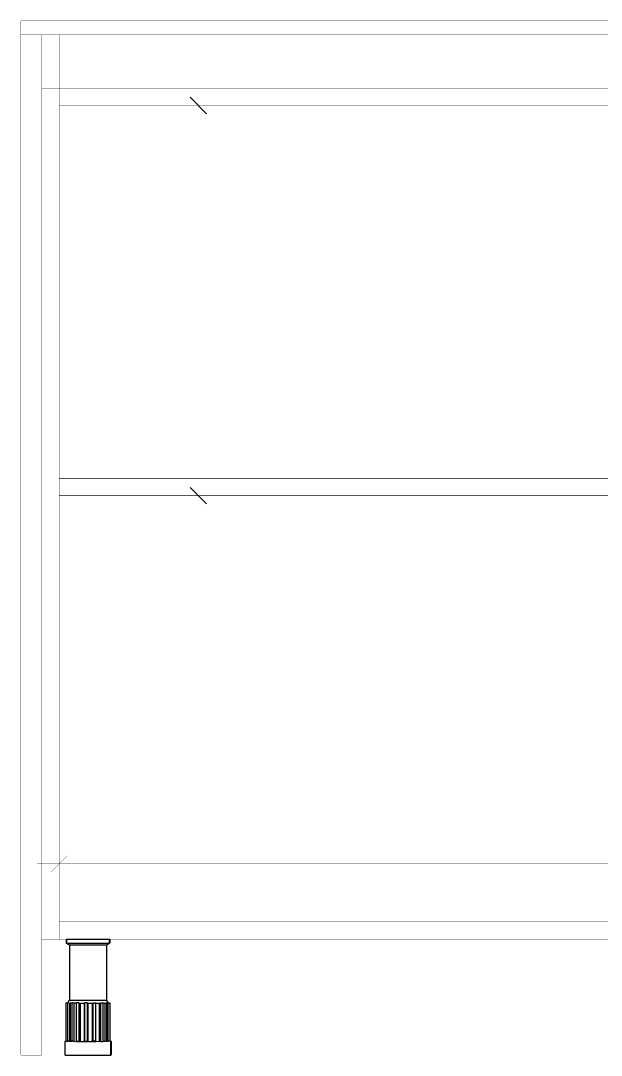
# Model space of a CAD drawing. Extents: x 0 to 840, y 0 to 273.
# Drawn here: x 62.03 to 81.64, y 30.44 to 65.39 of the extents above; entities that cross this region are included whole.
import ezdxf

# ---------------------------------------------------------------- set-up
doc = ezdxf.new("R2010")
doc.units = 0
for name, color, linetype in [('DS-定制五金', 7, 'CONTINUOUS'), ('DS-定制台面', 7, 'CONTINUOUS'), ('DS-定制柜体', 7, 'CONTINUOUS'), ('SH-尺寸标注', 7, 'CONTINUOUS')]:
    doc.layers.add(name, color=color, linetype=linetype)

msp = doc.modelspace()

# ---------------------------------------------------------------- linework, layer by layer
at = {"layer": 'DS-定制五金', "color": 7}
for points in [[(64.94, 34.148), (64.924, 34.16), (63.692, 34.16), (63.684, 34.152), (63.676, 34.164), (63.64, 34.184), (63.636, 34.187), (63.596, 34.215), (63.592, 34.219), (63.588, 34.215), (63.58, 34.215), (63.58, 34.36), (65.024, 34.36), (65.028, 34.356)], [(64.94, 34.148), (64.924, 34.16), (63.692, 34.16), (63.684, 34.152), (63.676, 34.164), (63.64, 34.184), (63.636, 34.187), (63.596, 34.215), (63.592, 34.219), (63.588, 34.215), (63.58, 34.215), (63.58, 34.36), (65.024, 34.36), (65.028, 34.356)], [(65.044, 34.352), (65.044, 34.235), (65.036, 34.227), (65.031, 34.224), (65.02, 34.217), (63.596, 34.215), (63.592, 34.219), (63.592, 34.36)], [(65.044, 34.352), (65.044, 34.235), (65.036, 34.227), (65.031, 34.224), (65.02, 34.217), (63.596, 34.215), (63.592, 34.219), (63.592, 34.36)], [(65.036, 34.227), (65.028, 34.356), (65.028, 34.356), (65.029, 34.357), (65.03, 34.357), (65.03, 34.357), (65.031, 34.357), (65.031, 34.357), (65.032, 34.357), (65.033, 34.357), (65.033, 34.357), (65.034, 34.357), (65.035, 34.357), (65.035, 34.357), (65.036, 34.357), (65.036, 34.357), (65.037, 34.357), (65.038, 34.357), (65.038, 34.356), (65.039, 34.356), (65.039, 34.356), (65.04, 34.356), (65.041, 34.355), (65.041, 34.355), (65.042, 34.354), (65.042, 34.354), (65.042, 34.354), (65.043, 34.353), (65.043, 34.353), (65.044, 34.352)], [(65.036, 34.227), (65.028, 34.356), (65.028, 34.356), (65.029, 34.357), (65.03, 34.357), (65.03, 34.357), (65.031, 34.357), (65.031, 34.357), (65.032, 34.357), (65.033, 34.357), (65.033, 34.357), (65.034, 34.357), (65.035, 34.357), (65.035, 34.357), (65.036, 34.357), (65.036, 34.357), (65.037, 34.357), (65.038, 34.357), (65.038, 34.356), (65.039, 34.356), (65.039, 34.356), (65.04, 34.356), (65.041, 34.355), (65.041, 34.355), (65.042, 34.354), (65.042, 34.354), (65.042, 34.354), (65.043, 34.353), (65.043, 34.353), (65.044, 34.352)], [(63.684, 34.152), (63.684, 32.312), (63.684, 32.31), (63.685, 32.309), (63.686, 32.307), (63.687, 32.306), (63.688, 32.305), (63.689, 32.304), (63.69, 32.303), (63.691, 32.302), (63.692, 32.301), (63.693, 32.3), (63.694, 32.299), (63.696, 32.298), (63.697, 32.297), (63.698, 32.296), (63.7, 32.296), (64.916, 32.296), (64.936, 32.315), (64.94, 32.315)], [(63.684, 34.152), (63.684, 32.312), (63.684, 32.31), (63.685, 32.309), (63.686, 32.307), (63.687, 32.306), (63.688, 32.305), (63.689, 32.304), (63.69, 32.303), (63.691, 32.302), (63.692, 32.301), (63.693, 32.3), (63.694, 32.299), (63.696, 32.298), (63.697, 32.297), (63.698, 32.296), (63.7, 32.296), (64.916, 32.296), (64.936, 32.315), (64.94, 32.315)], [(64.996, 32.206), (64.987, 32.217), (64.946, 32.292), (64.94, 32.315), (64.94, 34.148), (64.948, 34.172), (64.968, 34.183), (64.98, 34.188), (64.996, 34.199), (64.998, 34.199), (64.999, 34.2), (65.001, 34.2), (65.003, 34.201), (65.004, 34.202), (65.005, 34.203), (65.007, 34.204), (65.008, 34.205), (65.009, 34.206), (65.01, 34.207), (65.012, 34.209), (65.013, 34.21), (65.014, 34.211), (65.014, 34.213), (65.015, 34.214), (65.016, 34.215)], [(64.996, 32.206), (64.987, 32.217), (64.946, 32.292), (64.94, 32.315), (64.94, 34.148), (64.948, 34.172), (64.968, 34.183), (64.98, 34.188), (64.996, 34.199), (64.998, 34.199), (64.999, 34.2), (65.001, 34.2), (65.003, 34.201), (65.004, 34.202), (65.005, 34.203), (65.007, 34.204), (65.008, 34.205), (65.009, 34.206), (65.01, 34.207), (65.012, 34.209), (65.013, 34.21), (65.014, 34.211), (65.014, 34.213), (65.015, 34.214), (65.016, 34.215)], [(63.565, 30.909), (63.565, 30.913), (63.57, 30.925), (63.572, 32.206), (63.62, 32.206), (63.624, 32.21), (63.668, 32.202), (63.68, 32.19), (63.68, 30.929), (63.669, 30.913), (63.668, 30.909)], [(63.565, 30.909), (63.565, 30.913), (63.57, 30.925), (63.572, 32.206), (63.62, 32.206), (63.624, 32.21), (63.668, 32.202), (63.68, 32.19), (63.68, 30.929), (63.669, 30.913), (63.668, 30.909)], [(63.632, 30.909), (63.632, 30.913), (63.62, 30.921), (63.62, 32.206), (63.624, 32.21), (63.625, 32.213), (63.68, 32.312), (63.684, 32.312)], [(63.632, 30.909), (63.632, 30.913), (63.62, 30.921), (63.62, 32.206), (63.624, 32.21), (63.625, 32.213), (63.68, 32.312), (63.684, 32.312)], [(63.918, 30.925), (63.93, 30.917), (63.99, 30.917), (64.01, 30.937), (64.01, 32.194), (63.998, 32.206), (63.922, 32.206), (63.914, 32.198), (63.911, 32.199), (63.815, 32.2), (63.799, 32.203), (63.775, 32.206), (63.771, 32.202), (63.712, 32.206), (63.708, 32.202), (63.708, 30.925), (63.767, 30.925)], [(63.918, 30.925), (63.93, 30.917), (63.99, 30.917), (64.01, 30.937), (64.01, 32.194), (63.998, 32.206), (63.922, 32.206), (63.914, 32.198), (63.911, 32.199), (63.815, 32.2), (63.799, 32.203), (63.775, 32.206), (63.771, 32.202), (63.712, 32.206), (63.708, 32.202), (63.708, 30.925), (63.767, 30.925)], [(63.767, 30.925), (63.771, 30.937), (63.771, 32.194), (63.767, 32.202)], [(63.767, 30.925), (63.771, 30.937), (63.771, 32.194), (63.767, 32.202)], [(63.823, 32.198), (63.827, 32.19), (63.827, 30.929), (63.823, 30.913), (63.783, 30.909)], [(63.823, 32.198), (63.827, 32.19), (63.827, 30.929), (63.823, 30.913), (63.783, 30.909)], [(63.918, 30.925), (63.914, 32.198)], [(63.918, 30.925), (63.914, 32.198)], [(64.05, 30.909), (64.05, 32.198), (64.054, 32.202), (64.165, 32.202), (64.177, 32.19), (64.177, 30.925), (64.176, 30.924), (64.174, 30.922), (64.173, 30.92), (64.172, 30.919), (64.172, 30.917), (64.171, 30.915), (64.17, 30.913), (64.169, 30.912), (64.169, 30.91), (64.169, 30.909)], [(64.05, 30.909), (64.05, 32.198), (64.054, 32.202), (64.165, 32.202), (64.177, 32.19), (64.177, 30.925), (64.176, 30.924), (64.174, 30.922), (64.173, 30.92), (64.172, 30.919), (64.172, 30.917), (64.171, 30.915), (64.17, 30.913), (64.169, 30.912), (64.169, 30.91), (64.169, 30.909)], [(64.292, 30.937), (64.292, 32.194), (64.28, 32.206), (64.193, 32.206), (64.189, 32.202), (64.189, 30.925), (64.189, 30.924), (64.19, 30.924), (64.191, 30.923), (64.191, 30.923), (64.192, 30.922), (64.193, 30.922), (64.193, 30.921), (64.194, 30.921), (64.195, 30.92), (64.196, 30.92), (64.197, 30.92), (64.198, 30.92), (64.198, 30.919), (64.199, 30.919), (64.2, 30.919), (64.201, 30.919), (64.272, 30.917), (64.292, 30.937)], [(64.292, 30.937), (64.292, 32.194), (64.28, 32.206), (64.193, 32.206), (64.189, 32.202), (64.189, 30.925), (64.189, 30.924), (64.19, 30.924), (64.191, 30.923), (64.191, 30.923), (64.192, 30.922), (64.193, 30.922), (64.193, 30.921), (64.194, 30.921), (64.195, 30.92), (64.196, 30.92), (64.197, 30.92), (64.198, 30.92), (64.198, 30.919), (64.199, 30.919), (64.2, 30.919), (64.201, 30.919), (64.272, 30.917), (64.292, 30.937)], [(64.312, 30.909), (64.312, 32.198), (64.316, 32.202), (64.435, 32.202), (64.447, 32.19), (64.447, 30.925), (64.446, 30.924), (64.445, 30.922), (64.444, 30.92), (64.443, 30.919), (64.442, 30.917), (64.441, 30.915), (64.44, 30.913), (64.44, 30.912), (64.439, 30.91), (64.439, 30.909)], [(64.312, 30.909), (64.312, 32.198), (64.316, 32.202), (64.435, 32.202), (64.447, 32.19), (64.447, 30.925), (64.446, 30.924), (64.445, 30.922), (64.444, 30.92), (64.443, 30.919), (64.442, 30.917), (64.441, 30.915), (64.44, 30.913), (64.44, 30.912), (64.439, 30.91), (64.439, 30.909)], [(64.555, 30.917), (64.491, 30.917), (64.483, 30.921), (64.479, 30.925), (64.479, 32.202), (64.483, 32.206), (64.563, 32.206), (64.574, 32.198), (64.578, 32.202), (64.682, 32.202), (64.683, 32.201), (64.684, 32.201), (64.685, 32.2), (64.686, 32.2), (64.687, 32.2), (64.688, 32.199), (64.689, 32.199), (64.69, 32.199), (64.691, 32.199), (64.692, 32.198), (64.693, 32.198), (64.694, 32.198), (64.695, 32.199), (64.697, 32.199), (64.698, 32.199), (64.699, 32.199), (64.7, 32.199), (64.701, 32.2), (64.702, 32.2), (64.703, 32.201), (64.704, 32.201), (64.705, 32.202), (64.706, 32.202), (64.707, 32.203), (64.707, 32.204), (64.708, 32.204), (64.709, 32.205), (64.71, 32.206), (64.741, 32.202), (64.745, 32.206), (64.809, 32.206), (64.821, 32.198), (64.825, 32.202), (64.869, 32.202), (64.87, 32.201), (64.872, 32.201), (64.873, 32.2), (64.875, 32.199), (64.877, 32.199), (64.878, 32.199), (64.88, 32.199), (64.882, 32.198), (64.883, 32.198), (64.885, 32.198), (64.887, 32.199), (64.889, 32.199), (64.89, 32.199), (64.892, 32.199), (64.894, 32.2), (64.895, 32.2), (64.897, 32.201), (64.898, 32.202), (64.9, 32.203), (64.901, 32.203), (64.903, 32.204), (64.904, 32.205), (64.904, 32.206), (64.928, 32.206), (64.932, 32.202), (64.976, 32.206), (64.988, 32.198), (64.996, 32.206), (65.036, 32.206), (65.048, 32.194), (65.048, 30.937), (65.04, 30.917), (65.036, 30.916), (65.02, 30.911), (64.992, 30.909), (64.991, 30.911), (64.991, 30.913), (64.99, 30.915), (64.989, 30.917), (64.989, 30.918), (64.988, 30.92), (64.987, 30.922), (64.985, 30.923), (64.984, 30.925), (64.984, 30.925)], [(64.555, 30.917), (64.491, 30.917), (64.483, 30.921), (64.479, 30.925), (64.479, 32.202), (64.483, 32.206), (64.563, 32.206), (64.574, 32.198), (64.578, 32.202), (64.682, 32.202), (64.683, 32.201), (64.684, 32.201), (64.685, 32.2), (64.686, 32.2), (64.687, 32.2), (64.688, 32.199), (64.689, 32.199), (64.69, 32.199), (64.691, 32.199), (64.692, 32.198), (64.693, 32.198), (64.694, 32.198), (64.695, 32.199), (64.697, 32.199), (64.698, 32.199), (64.699, 32.199), (64.7, 32.199), (64.701, 32.2), (64.702, 32.2), (64.703, 32.201), (64.704, 32.201), (64.705, 32.202), (64.706, 32.202), (64.707, 32.203), (64.707, 32.204), (64.708, 32.204), (64.709, 32.205), (64.71, 32.206), (64.741, 32.202), (64.745, 32.206), (64.809, 32.206), (64.821, 32.198), (64.825, 32.202), (64.869, 32.202), (64.87, 32.201), (64.872, 32.201), (64.873, 32.2), (64.875, 32.199), (64.877, 32.199), (64.878, 32.199), (64.88, 32.199), (64.882, 32.198), (64.883, 32.198), (64.885, 32.198), (64.887, 32.199), (64.889, 32.199), (64.89, 32.199), (64.892, 32.199), (64.894, 32.2), (64.895, 32.2), (64.897, 32.201), (64.898, 32.202), (64.9, 32.203), (64.901, 32.203), (64.903, 32.204), (64.904, 32.205), (64.904, 32.206), (64.928, 32.206), (64.932, 32.202), (64.976, 32.206), (64.988, 32.198), (64.996, 32.206), (65.036, 32.206), (65.048, 32.194), (65.048, 30.937), (65.04, 30.917), (65.036, 30.916), (65.02, 30.911), (64.992, 30.909), (64.991, 30.911), (64.991, 30.913), (64.99, 30.915), (64.989, 30.917), (64.989, 30.918), (64.988, 30.92), (64.987, 30.922), (64.985, 30.923), (64.984, 30.925), (64.984, 30.925)], [(64.574, 30.909), (64.574, 30.921), (64.57, 30.925), (64.574, 32.198)], [(64.574, 30.909), (64.574, 30.921), (64.57, 30.925), (64.574, 32.198)], [(64.69, 30.913), (64.694, 30.925), (64.694, 32.19), (64.69, 32.198)], [(64.69, 30.913), (64.694, 30.925), (64.694, 32.19), (64.69, 32.198)], [(64.722, 30.909), (64.726, 30.906), (64.813, 30.906), (64.821, 30.909), (64.877, 30.913), (64.881, 30.925), (64.881, 32.19), (64.877, 32.198)], [(64.722, 30.909), (64.726, 30.906), (64.813, 30.906), (64.821, 30.909), (64.877, 30.913), (64.881, 30.925), (64.881, 32.19), (64.877, 32.198)], [(64.737, 30.925), (64.741, 30.933), (64.741, 32.194), (64.737, 32.202)], [(64.737, 30.925), (64.741, 30.933), (64.741, 32.194), (64.737, 32.202)], [(64.821, 30.909), (64.821, 30.921), (64.817, 30.925), (64.821, 32.198)], [(64.821, 30.909), (64.821, 30.921), (64.817, 30.925), (64.821, 32.198)], [(64.916, 30.909), (64.916, 30.913), (64.932, 30.925), (64.936, 30.929), (64.94, 30.937), (64.94, 32.194), (64.936, 32.202)], [(64.916, 30.909), (64.916, 30.913), (64.932, 30.925), (64.936, 30.929), (64.94, 30.937), (64.94, 32.194), (64.936, 32.202)], [(64.984, 30.925), (64.988, 32.198)], [(64.984, 30.925), (64.988, 32.198)], [(63.783, 30.909), (63.779, 30.906), (63.672, 30.906), (63.668, 30.909), (63.632, 30.909), (63.628, 30.906), (63.572, 30.906), (63.565, 30.909), (63.529, 30.906), (63.529, 30.447), (63.529, 30.447), (63.53, 30.447), (63.53, 30.446), (63.53, 30.446), (63.531, 30.446), (63.531, 30.446), (63.532, 30.446), (63.532, 30.446), (63.533, 30.445), (63.533, 30.445), (63.534, 30.445), (63.534, 30.445), (63.535, 30.445), (63.535, 30.445), (63.536, 30.445), (63.536, 30.445), (63.537, 30.445), (63.537, 30.446), (63.538, 30.446), (63.538, 30.446), (63.539, 30.446), (63.539, 30.446), (63.54, 30.447), (63.54, 30.447), (63.54, 30.447), (63.541, 30.447), (63.548, 30.446), (63.553, 30.443), (65.064, 30.443), (65.075, 30.448), (65.083, 30.455), (65.084, 30.455), (65.085, 30.456), (65.086, 30.456), (65.087, 30.456), (65.088, 30.456), (65.089, 30.457), (65.089, 30.457), (65.09, 30.458), (65.091, 30.458), (65.092, 30.459), (65.092, 30.459), (65.093, 30.46), (65.094, 30.461), (65.094, 30.461), (65.095, 30.462), (65.095, 30.463), (65.095, 30.898), (65.095, 30.898), (65.095, 30.899), (65.095, 30.899), (65.094, 30.9), (65.094, 30.9), (65.094, 30.9), (65.093, 30.901), (65.093, 30.901), (65.093, 30.901), (65.092, 30.902), (65.092, 30.902), (65.091, 30.902), (65.091, 30.903), (65.09, 30.903), (65.09, 30.903), (65.089, 30.903), (65.089, 30.904), (65.088, 30.904), (65.088, 30.904), (65.087, 30.904), (65.087, 30.904), (65.086, 30.904), (65.086, 30.904), (65.085, 30.904), (65.085, 30.904), (65.084, 30.904), (65.084, 30.904), (65.083, 30.904), (65.083, 30.903), (65.082, 30.903), (65.082, 30.903), (65.081, 30.903), (65.081, 30.903), (65.08, 30.902), (65.08, 30.902), (65.079, 30.902), (65.079, 30.902), (65.04, 30.917)], [(63.783, 30.909), (63.779, 30.906), (63.672, 30.906), (63.668, 30.909), (63.632, 30.909), (63.628, 30.906), (63.572, 30.906), (63.565, 30.909), (63.529, 30.906), (63.529, 30.447), (63.529, 30.447), (63.53, 30.447), (63.53, 30.446), (63.53, 30.446), (63.531, 30.446), (63.531, 30.446), (63.532, 30.446), (63.532, 30.446), (63.533, 30.445), (63.533, 30.445), (63.534, 30.445), (63.534, 30.445), (63.535, 30.445), (63.535, 30.445), (63.536, 30.445), (63.536, 30.445), (63.537, 30.445), (63.537, 30.446), (63.538, 30.446), (63.538, 30.446), (63.539, 30.446), (63.539, 30.446), (63.54, 30.447), (63.54, 30.447), (63.54, 30.447), (63.541, 30.447), (63.548, 30.446), (63.553, 30.443), (65.064, 30.443), (65.075, 30.448), (65.083, 30.455), (65.084, 30.455), (65.085, 30.456), (65.086, 30.456), (65.087, 30.456), (65.088, 30.456), (65.089, 30.457), (65.089, 30.457), (65.09, 30.458), (65.091, 30.458), (65.092, 30.459), (65.092, 30.459), (65.093, 30.46), (65.094, 30.461), (65.094, 30.461), (65.095, 30.462), (65.095, 30.463), (65.095, 30.898), (65.095, 30.898), (65.095, 30.899), (65.095, 30.899), (65.094, 30.9), (65.094, 30.9), (65.094, 30.9), (65.093, 30.901), (65.093, 30.901), (65.093, 30.901), (65.092, 30.902), (65.092, 30.902), (65.091, 30.902), (65.091, 30.903), (65.09, 30.903), (65.09, 30.903), (65.089, 30.903), (65.089, 30.904), (65.088, 30.904), (65.088, 30.904), (65.087, 30.904), (65.087, 30.904), (65.086, 30.904), (65.086, 30.904), (65.085, 30.904), (65.085, 30.904), (65.084, 30.904), (65.084, 30.904), (65.083, 30.904), (65.083, 30.903), (65.082, 30.903), (65.082, 30.903), (65.081, 30.903), (65.081, 30.903), (65.08, 30.902), (65.08, 30.902), (65.079, 30.902), (65.079, 30.902), (65.04, 30.917)], [(63.823, 30.913), (63.839, 30.906), (63.91, 30.909), (63.911, 30.911), (63.912, 30.913), (63.912, 30.915), (63.913, 30.917), (63.914, 30.918), (63.915, 30.92), (63.916, 30.922), (63.917, 30.923), (63.918, 30.925), (63.918, 30.925)], [(63.823, 30.913), (63.839, 30.906), (63.91, 30.909), (63.911, 30.911), (63.912, 30.913), (63.912, 30.915), (63.913, 30.917), (63.914, 30.918), (63.915, 30.92), (63.916, 30.922), (63.917, 30.923), (63.918, 30.925), (63.918, 30.925)], [(63.91, 30.909), (63.918, 30.906), (64.042, 30.906), (64.05, 30.909), (64.062, 30.906), (64.157, 30.906), (64.169, 30.909), (64.177, 30.906), (64.304, 30.906), (64.312, 30.909), (64.324, 30.906), (64.427, 30.906), (64.439, 30.909), (64.447, 30.906), (64.567, 30.906), (64.574, 30.909), (64.674, 30.906), (64.69, 30.913), (64.722, 30.909), (64.722, 30.911), (64.723, 30.913), (64.725, 30.914), (64.726, 30.916), (64.727, 30.917), (64.728, 30.918), (64.73, 30.92), (64.731, 30.921), (64.732, 30.922), (64.734, 30.923), (64.736, 30.924), (64.737, 30.925), (64.737, 30.925)], [(63.91, 30.909), (63.918, 30.906), (64.042, 30.906), (64.05, 30.909), (64.062, 30.906), (64.157, 30.906), (64.169, 30.909), (64.177, 30.906), (64.304, 30.906), (64.312, 30.909), (64.324, 30.906), (64.427, 30.906), (64.439, 30.909), (64.447, 30.906), (64.567, 30.906), (64.574, 30.909), (64.674, 30.906), (64.69, 30.913), (64.722, 30.909), (64.722, 30.911), (64.723, 30.913), (64.725, 30.914), (64.726, 30.916), (64.727, 30.917), (64.728, 30.918), (64.73, 30.92), (64.731, 30.921), (64.732, 30.922), (64.734, 30.923), (64.736, 30.924), (64.737, 30.925), (64.737, 30.925)], [(64.992, 30.909), (64.988, 30.906), (64.92, 30.906), (64.916, 30.909), (64.877, 30.913)], [(64.992, 30.909), (64.988, 30.906), (64.92, 30.906), (64.916, 30.909), (64.877, 30.913)], [(65.083, 30.455), (65.079, 30.902)], [(65.083, 30.455), (65.079, 30.902)]]:
    msp.add_lwpolyline(points, dxfattribs=at)
at = {"layer": 'DS-定制五金', "color": 7, "const_width": 0.0144}
for points in [[(63.541, 30.447), (63.541, 30.906)], [(63.783, 30.909), (63.782, 30.911), (63.781, 30.913), (63.78, 30.915), (63.779, 30.917), (63.777, 30.918), (63.776, 30.92), (63.774, 30.921), (63.772, 30.922), (63.771, 30.923), (63.769, 30.924), (63.767, 30.925)], [(63.783, 30.909), (63.782, 30.911), (63.781, 30.913), (63.78, 30.915), (63.779, 30.917), (63.777, 30.918), (63.776, 30.92), (63.774, 30.921), (63.772, 30.922), (63.771, 30.923), (63.769, 30.924), (63.767, 30.925)], [(64.57, 30.925), (64.568, 30.924), (64.565, 30.924), (64.563, 30.923), (64.561, 30.921), (64.559, 30.92), (64.556, 30.919), (64.555, 30.917)], [(64.57, 30.925), (64.568, 30.924), (64.565, 30.924), (64.563, 30.923), (64.561, 30.921), (64.559, 30.92), (64.556, 30.919), (64.555, 30.917)], [(64.737, 30.925), (64.743, 30.923), (64.749, 30.92), (64.754, 30.919), (64.76, 30.917), (64.766, 30.916), (64.772, 30.916), (64.778, 30.916), (64.784, 30.916), (64.79, 30.917), (64.796, 30.918), (64.802, 30.919), (64.808, 30.921), (64.814, 30.923), (64.817, 30.925)], [(64.737, 30.925), (64.743, 30.923), (64.749, 30.92), (64.754, 30.919), (64.76, 30.917), (64.766, 30.916), (64.772, 30.916), (64.778, 30.916), (64.784, 30.916), (64.79, 30.917), (64.796, 30.918), (64.802, 30.919), (64.808, 30.921), (64.814, 30.923), (64.817, 30.925)], [(64.936, 30.929), (64.938, 30.927), (64.94, 30.926), (64.942, 30.924), (64.945, 30.923), (64.947, 30.922), (64.949, 30.921), (64.952, 30.92), (64.954, 30.919), (64.957, 30.919), (64.96, 30.919), (64.962, 30.918), (64.965, 30.918), (64.967, 30.919), (64.97, 30.919), (64.972, 30.92), (64.975, 30.921), (64.977, 30.921), (64.98, 30.923), (64.982, 30.924), (64.984, 30.925)], [(64.936, 30.929), (64.938, 30.927), (64.94, 30.926), (64.942, 30.924), (64.945, 30.923), (64.947, 30.922), (64.949, 30.921), (64.952, 30.92), (64.954, 30.919), (64.957, 30.919), (64.96, 30.919), (64.962, 30.918), (64.965, 30.918), (64.967, 30.919), (64.97, 30.919), (64.972, 30.92), (64.975, 30.921), (64.977, 30.921), (64.98, 30.923), (64.982, 30.924), (64.984, 30.925)]]:
    msp.add_lwpolyline(points, dxfattribs=at)
at = {"layer": 'DS-定制台面', "color": 7, "const_width": 0.0144}
for points in [[(62.04, 65.379), (62.04, 64.909)], [(142.721, 65.379), (62.04, 65.379)], [(62.04, 64.909), (142.721, 64.909)]]:
    msp.add_lwpolyline(points, dxfattribs=at)
at = {"layer": 'DS-定制柜体', "color": 7, "const_width": 0.0144}
for points in [[(62.745, 64.909), (62.04, 64.909)], [(62.04, 64.909), (62.04, 30.443)], [(62.745, 30.443), (62.745, 64.909)], [(63.333, 64.909), (63.333, 34.947)], [(63.333, 63.107), (63.333, 64.909)], [(63.333, 63.107), (62.745, 63.107)], [(63.333, 34.36), (63.333, 63.107)], [(102.146, 63.107), (63.333, 63.107)], [(63.333, 63.107), (63.333, 62.52)], [(63.333, 62.52), (102.146, 62.52)], [(63.333, 50.731), (63.333, 50.731)], [(82.348, 49.928), (63.333, 49.928)], [(63.333, 49.341), (82.348, 49.341)], [(63.333, 48.538), (63.333, 48.538)], [(102.146, 34.947), (63.333, 34.947)], [(63.333, 34.947), (63.333, 34.36)], [(62.745, 34.36), (63.333, 34.36)], [(63.333, 34.36), (102.146, 34.36)], [(62.04, 30.443), (62.745, 30.443)]]:
    msp.add_lwpolyline(points, dxfattribs=at)
at = {"layer": 'SH-尺寸标注', "color": 7}
for points, const_width in [([(68.033, 63.266), (68.033, 49.182)], 0.00998), ([(71.166, 62.52), (67.287, 62.52)], 0.00998), ([(65.905, 57.183), (65.905, 57.183), (65.485, 57.272), (65.233, 57.512), (65.15, 57.901), (65.15, 57.901), (65.169, 58.095), (65.229, 58.263), (65.328, 58.405), (65.328, 58.405), (65.458, 58.512), (65.611, 58.577), (65.788, 58.598), (65.788, 58.598), (66.041, 58.547), (66.26, 58.393), (66.445, 58.138), (66.611, 57.831), (66.611, 57.831), (66.682, 57.71), (66.751, 57.615), (66.82, 57.545), (66.82, 57.545), (66.891, 57.495), (66.971, 57.459), (67.059, 57.438), (67.059, 58.583), (67.326, 58.583), (67.326, 57.134), (67.326, 57.134), (67.105, 57.158), (66.92, 57.206), (66.772, 57.278), (66.772, 57.278), (66.642, 57.386), (66.513, 57.541), (66.384, 57.744), (66.224, 58.027), (66.224, 58.027), (66.101, 58.191), (65.958, 58.289), (65.794, 58.322), (65.794, 58.322), (65.684, 58.308), (65.587, 58.267), (65.503, 58.199), (65.503, 58.199), (65.438, 58.11), (65.399, 58.008), (65.386, 57.892), (65.386, 57.892), (65.444, 57.662), (65.617, 57.515), (65.905, 57.453), (65.905, 57.183)], 0.00000000153), ([(65.905, 55.476), (65.905, 55.476), (65.485, 55.565), (65.233, 55.805), (65.15, 56.194), (65.15, 56.194), (65.169, 56.388), (65.229, 56.556), (65.328, 56.698), (65.328, 56.698), (65.458, 56.805), (65.611, 56.87), (65.788, 56.891), (65.788, 56.891), (66.041, 56.84), (66.26, 56.686), (66.445, 56.431), (66.611, 56.124), (66.611, 56.124), (66.682, 56.003), (66.751, 55.908), (66.82, 55.838), (66.82, 55.838), (66.891, 55.788), (66.971, 55.752), (67.059, 55.731), (67.059, 56.876), (67.326, 56.876), (67.326, 55.427), (67.326, 55.427), (67.105, 55.451), (66.92, 55.499), (66.772, 55.571), (66.772, 55.571), (66.642, 55.679), (66.513, 55.834), (66.384, 56.038), (66.224, 56.32), (66.224, 56.32), (66.101, 56.484), (65.958, 56.582), (65.794, 56.615), (65.794, 56.615), (65.684, 56.601), (65.587, 56.56), (65.503, 56.492), (65.503, 56.492), (65.438, 56.403), (65.399, 56.301), (65.386, 56.185), (65.386, 56.185), (65.444, 55.955), (65.617, 55.808), (65.905, 55.746), (65.905, 55.476)], 0.00000000153), ([(65.386, 54.445), (65.386, 54.445), (65.4, 54.305), (65.443, 54.198), (65.513, 54.124), (65.513, 54.124), (65.608, 54.075), (65.721, 54.043), (65.853, 54.03), (65.853, 53.76), (65.853, 53.76), (65.462, 53.843), (65.228, 54.07), (65.15, 54.442), (65.15, 54.442), (65.167, 54.633), (65.22, 54.796), (65.309, 54.928), (65.309, 54.928), (65.429, 55.026), (65.575, 55.085), (65.748, 55.105), (65.748, 55.105), (65.946, 55.071), (66.096, 54.97), (66.2, 54.801), (66.2, 54.801), (66.251, 54.919), (66.314, 55.014), (66.388, 55.083), (66.388, 55.083), (66.479, 55.131), (66.589, 55.16), (66.719, 55.169), (66.719, 55.169), (66.911, 55.147), (67.076, 55.08), (67.213, 54.968), (67.213, 54.968), (67.315, 54.819), (67.377, 54.641), (67.397, 54.432), (67.397, 54.432), (67.319, 54.055), (67.085, 53.816), (66.694, 53.714), (66.694, 53.984), (66.694, 53.984), (66.838, 54.005), (66.955, 54.047), (67.044, 54.11), (67.044, 54.11), (67.107, 54.196), (67.145, 54.306), (67.158, 54.441), (67.158, 54.441), (67.145, 54.572), (67.106, 54.683), (67.042, 54.773), (67.042, 54.773), (66.956, 54.839), (66.849, 54.879), (66.722, 54.893), (66.722, 54.893), (66.502, 54.843), (66.37, 54.692), (66.326, 54.441), (66.329, 54.328), (66.329, 54.294), (66.098, 54.294), (66.098, 54.294), (66.087, 54.469), (66.063, 54.607), (66.025, 54.707), (66.025, 54.707), (65.965, 54.774), (65.876, 54.815), (65.758, 54.828), (65.758, 54.828), (65.651, 54.817), (65.56, 54.782), (65.486, 54.725), (65.486, 54.725), (65.43, 54.648), (65.397, 54.555), (65.386, 54.445)], 0.00000000153), ([(67.753, 50.208), (68.312, 49.648)], 1e-18), ([(68.033, 50.087), (68.033, 34.201)], 0.00998), ([(71.166, 49.928), (67.287, 49.928)], 0.00998), ([(71.166, 49.341), (67.287, 49.341)], 0.00998), ([(66.181, 44.15), (66.181, 44.15), (66.321, 44.358), (66.502, 44.483), (66.724, 44.525), (66.724, 44.525), (66.911, 44.502), (67.072, 44.434), (67.21, 44.32), (67.21, 44.32), (67.314, 44.171), (67.376, 43.996), (67.397, 43.794), (67.397, 43.794), (67.376, 43.592), (67.313, 43.417), (67.208, 43.267), (67.208, 43.267), (67.07, 43.154), (66.908, 43.086), (66.721, 43.063), (66.721, 43.063), (66.5, 43.104), (66.32, 43.228), (66.181, 43.435), (66.181, 43.435), (66.112, 43.335), (66.045, 43.259), (65.978, 43.204), (65.978, 43.204), (65.907, 43.169), (65.824, 43.147), (65.73, 43.14), (65.73, 43.14), (65.57, 43.16), (65.431, 43.221), (65.312, 43.322), (65.312, 43.322), (65.222, 43.456), (65.167, 43.613), (65.149, 43.794), (65.149, 43.794), (65.167, 43.974), (65.222, 44.131), (65.312, 44.265), (65.312, 44.265), (65.431, 44.366), (65.57, 44.427), (65.73, 44.448), (65.73, 44.448), (65.826, 44.44), (65.91, 44.419), (65.981, 44.383), (65.981, 44.383), (66.047, 44.329), (66.114, 44.251), (66.181, 44.15)], 0.00000000153), ([(65.389, 43.966), (65.399, 43.763), (65.43, 43.614), (65.482, 43.519), (65.482, 43.519), (65.552, 43.462), (65.635, 43.428), (65.733, 43.416), (65.733, 43.416), (65.828, 43.428), (65.911, 43.462), (65.98, 43.519), (65.98, 43.519), (66.032, 43.595), (66.063, 43.687), (66.073, 43.794), (66.073, 43.794), (66.063, 43.899), (66.032, 43.99), (65.981, 44.067), (65.981, 44.067), (65.913, 44.125), (65.831, 44.16), (65.736, 44.171), (65.736, 44.171), (65.637, 44.16), (65.552, 44.126), (65.482, 44.069)], 0.00000000153), ([(66.3, 43.996), (66.314, 43.757), (66.353, 43.58), (66.419, 43.465), (66.419, 43.465), (66.505, 43.395), (66.608, 43.354), (66.727, 43.34), (66.727, 43.34), (66.846, 43.353), (66.95, 43.395), (67.037, 43.464), (67.037, 43.464), (67.104, 43.555), (67.144, 43.663), (67.157, 43.788), (67.157, 43.788), (67.144, 43.916), (67.104, 44.027), (67.039, 44.121), (67.039, 44.121), (66.952, 44.192), (66.848, 44.234), (66.727, 44.248), (66.727, 44.248), (66.608, 44.234), (66.506, 44.192), (66.419, 44.122)], 0.00000000153), ([(66.334, 41.375), (66.334, 41.375), (66.15, 41.38), (65.98, 41.398), (65.826, 41.427), (65.826, 41.427), (65.69, 41.465), (65.575, 41.508), (65.481, 41.557), (65.481, 41.557), (65.402, 41.613), (65.334, 41.675), (65.277, 41.744), (65.277, 41.744), (65.231, 41.816), (65.196, 41.884), (65.174, 41.95), (65.174, 41.95), (65.16, 42.016), (65.152, 42.084), (65.15, 42.154), (65.15, 42.154), (65.166, 42.311), (65.216, 42.448), (65.3, 42.567), (65.3, 42.567), (65.413, 42.663), (65.552, 42.731), (65.717, 42.771), (65.717, 42.501), (65.717, 42.501), (65.621, 42.472), (65.54, 42.429), (65.475, 42.372), (65.475, 42.372), (65.427, 42.304), (65.399, 42.225), (65.389, 42.136), (65.389, 42.136), (65.413, 41.992), (65.484, 41.873), (65.603, 41.778), (65.603, 41.778), (65.765, 41.709), (65.969, 41.666), (66.215, 41.651), (66.215, 41.651), (66.08, 41.786), (65.999, 41.952), (65.972, 42.151), (65.972, 42.151), (65.994, 42.334), (66.058, 42.494), (66.166, 42.63), (66.166, 42.63), (66.307, 42.734), (66.473, 42.797), (66.663, 42.818), (66.663, 42.818), (66.863, 42.795), (67.039, 42.728), (67.19, 42.616), (67.19, 42.616), (67.305, 42.47), (67.374, 42.3), (67.397, 42.105), (67.397, 42.105), (67.279, 41.7), (66.925, 41.456), (66.334, 41.375)], 0.00000000153), ([(66.212, 42.118), (66.226, 41.993), (66.268, 41.884), (66.339, 41.792), (66.339, 41.792), (66.433, 41.722), (66.543, 41.68), (66.669, 41.667), (66.669, 41.667), (66.801, 41.681), (66.917, 41.722), (67.018, 41.792), (67.018, 41.792), (67.096, 41.883), (67.142, 41.989), (67.158, 42.109), (67.158, 42.109), (67.143, 42.226), (67.098, 42.33), (67.024, 42.419), (67.024, 42.419), (66.927, 42.487), (66.814, 42.528), (66.685, 42.541), (66.685, 42.541), (66.55, 42.529), (66.434, 42.491), (66.339, 42.428), (66.339, 42.428), (66.269, 42.343), (66.226, 42.239), (66.212, 42.118)], 0.00000000153), ([(65.386, 40.365), (65.386, 40.365), (65.4, 40.225), (65.443, 40.118), (65.513, 40.044), (65.513, 40.044), (65.608, 39.995), (65.721, 39.963), (65.853, 39.95), (65.853, 39.68), (65.853, 39.68), (65.462, 39.763), (65.228, 39.99), (65.15, 40.362), (65.15, 40.362), (65.167, 40.553), (65.22, 40.716), (65.309, 40.848), (65.309, 40.848), (65.429, 40.946), (65.575, 41.005), (65.748, 41.025), (65.748, 41.025), (65.946, 40.991), (66.096, 40.89), (66.2, 40.721), (66.2, 40.721), (66.251, 40.839), (66.314, 40.934), (66.388, 41.003), (66.388, 41.003), (66.479, 41.051), (66.589, 41.08), (66.719, 41.089), (66.719, 41.089), (66.911, 41.067), (67.076, 41), (67.213, 40.888), (67.213, 40.888), (67.315, 40.739), (67.377, 40.561), (67.397, 40.352), (67.397, 40.352), (67.319, 39.975), (67.085, 39.736), (66.694, 39.634), (66.694, 39.904), (66.694, 39.904), (66.838, 39.925), (66.955, 39.967), (67.044, 40.03), (67.044, 40.03), (67.107, 40.116), (67.145, 40.226), (67.158, 40.361), (67.158, 40.361), (67.145, 40.492), (67.106, 40.603), (67.042, 40.693), (67.042, 40.693), (66.956, 40.759), (66.849, 40.799), (66.722, 40.813), (66.722, 40.813), (66.502, 40.763), (66.37, 40.612), (66.326, 40.361), (66.329, 40.248), (66.329, 40.214), (66.098, 40.214), (66.098, 40.214), (66.087, 40.39), (66.063, 40.527), (66.025, 40.627), (66.025, 40.627), (65.965, 40.694), (65.876, 40.735), (65.758, 40.748), (65.758, 40.748), (65.651, 40.737), (65.56, 40.703), (65.486, 40.645), (65.486, 40.645), (65.43, 40.569), (65.397, 40.475), (65.386, 40.365)], 0.00000000153), ([(63.333, 40.039), (63.333, 36.16)], 0.00998), ([(71.242, 38.134), (70.324, 38.134), (70.324, 38.42), (71.312, 39.789), (71.512, 39.789), (71.512, 38.377), (71.834, 38.377), (71.834, 38.134), (71.512, 38.134), (71.512, 37.612), (71.242, 37.612), (71.242, 38.134)], 0.00000000153), ([(73.145, 38.757), (73.145, 38.757), (73.353, 38.618), (73.478, 38.437), (73.52, 38.214), (73.52, 38.214), (73.497, 38.028), (73.429, 37.866), (73.316, 37.729), (73.316, 37.729), (73.166, 37.625), (72.991, 37.562), (72.789, 37.542), (72.789, 37.542), (72.587, 37.563), (72.412, 37.626), (72.263, 37.73), (72.263, 37.73), (72.149, 37.868), (72.081, 38.031), (72.058, 38.217), (72.058, 38.217), (72.1, 38.438), (72.224, 38.618), (72.43, 38.757), (72.43, 38.757), (72.331, 38.826), (72.254, 38.894), (72.2, 38.96), (72.2, 38.96), (72.164, 39.031), (72.142, 39.114), (72.135, 39.209), (72.135, 39.209), (72.156, 39.368), (72.216, 39.508), (72.318, 39.626), (72.318, 39.626), (72.451, 39.717), (72.608, 39.771), (72.789, 39.789), (72.789, 39.789), (72.97, 39.771), (73.127, 39.717), (73.26, 39.626), (73.26, 39.626), (73.362, 39.508), (73.423, 39.368), (73.443, 39.209), (73.443, 39.209), (73.436, 39.113), (73.414, 39.029), (73.379, 38.957), (73.379, 38.957), (73.324, 38.891), (73.246, 38.825), (73.145, 38.757)], 0.00000000153), ([(72.961, 39.549), (72.759, 39.539), (72.61, 39.508), (72.514, 39.456), (72.514, 39.456), (72.457, 39.387), (72.423, 39.303), (72.412, 39.206), (72.412, 39.206), (72.423, 39.11), (72.457, 39.028), (72.514, 38.959), (72.514, 38.959), (72.591, 38.907), (72.682, 38.875), (72.789, 38.865), (72.789, 38.865), (72.894, 38.875), (72.986, 38.906), (73.062, 38.957), (73.062, 38.957), (73.12, 39.025), (73.155, 39.107), (73.167, 39.203), (73.167, 39.203), (73.155, 39.302), (73.121, 39.386), (73.064, 39.456)], 0.00000000153), ([(75.113, 39.789), (75.113, 39.522), (74.207, 39.522), (74.121, 38.914), (74.121, 38.914), (74.247, 38.987), (74.381, 39.031), (74.524, 39.046), (74.524, 39.046), (74.719, 39.024), (74.889, 38.957), (75.032, 38.845), (75.032, 38.845), (75.14, 38.697), (75.205, 38.523), (75.227, 38.321), (75.227, 38.321), (75.203, 38.106), (75.134, 37.919), (75.018, 37.76), (75.018, 37.76), (74.865, 37.639), (74.686, 37.566), (74.481, 37.542), (74.481, 37.542), (74.399, 37.545), (74.322, 37.554), (74.249, 37.569), (74.249, 37.569), (74.182, 37.589), (74.124, 37.611), (74.074, 37.635), (74.074, 37.635), (74.029, 37.664), (73.987, 37.697), (73.948, 37.737), (73.948, 37.737), (73.913, 37.777), (73.885, 37.814), (73.862, 37.847), (73.862, 37.847), (73.843, 37.882), (73.825, 37.922), (73.807, 37.967), (73.807, 37.967), (73.792, 38.01), (73.781, 38.043), (73.775, 38.067), (73.775, 38.067), (73.77, 38.088), (73.765, 38.115), (73.759, 38.147), (74.029, 38.147), (74.029, 38.147), (74.121, 37.944), (74.27, 37.822), (74.475, 37.781), (74.475, 37.781), (74.612, 37.796), (74.728, 37.841), (74.823, 37.916), (74.823, 37.916), (74.894, 38.017), (74.936, 38.14), (74.951, 38.285), (74.951, 38.285), (74.936, 38.435), (74.893, 38.562), (74.822, 38.667), (74.822, 38.667), (74.726, 38.745), (74.61, 38.791), (74.475, 38.807), (74.475, 38.807), (74.395, 38.802), (74.323, 38.787), (74.26, 38.762), (74.26, 38.762), (74.2, 38.725), (74.138, 38.672), (74.076, 38.604), (73.827, 38.604), (73.99, 39.789), (75.113, 39.789)], 0.00000000153), ([(71.242, 39.329), (70.56, 38.377), (71.242, 38.377)], 0.00000000153), ([(72.992, 38.638), (72.753, 38.625), (72.576, 38.585), (72.461, 38.52), (72.461, 38.52), (72.391, 38.433), (72.349, 38.33), (72.335, 38.211), (72.335, 38.211), (72.349, 38.092), (72.39, 37.989), (72.459, 37.901), (72.459, 37.901), (72.551, 37.835), (72.658, 37.795), (72.783, 37.781), (72.783, 37.781), (72.912, 37.795), (73.023, 37.834), (73.116, 37.9), (73.116, 37.9), (73.187, 37.987), (73.229, 38.091), (73.244, 38.211), (73.244, 38.211), (73.23, 38.33), (73.188, 38.433), (73.118, 38.52)], 0.00000000153), ([(63.613, 37.185), (63.053, 36.626)], 0.00329), ([(83.094, 36.906), (62.587, 36.906)], 0.00998), ([(71.166, 34.947), (67.287, 34.947)], 0.00998), ([(67.753, 35.227), (68.312, 34.668)], 1e-18)]:
    msp.add_lwpolyline(points, dxfattribs=dict(at, const_width=const_width))
for points in [[(68.312, 62.24), (67.753, 62.8)], [(68.312, 49.061), (67.753, 49.62)]]:
    msp.add_lwpolyline(points, dxfattribs=at)

doc.saveas('drawing.dxf')
